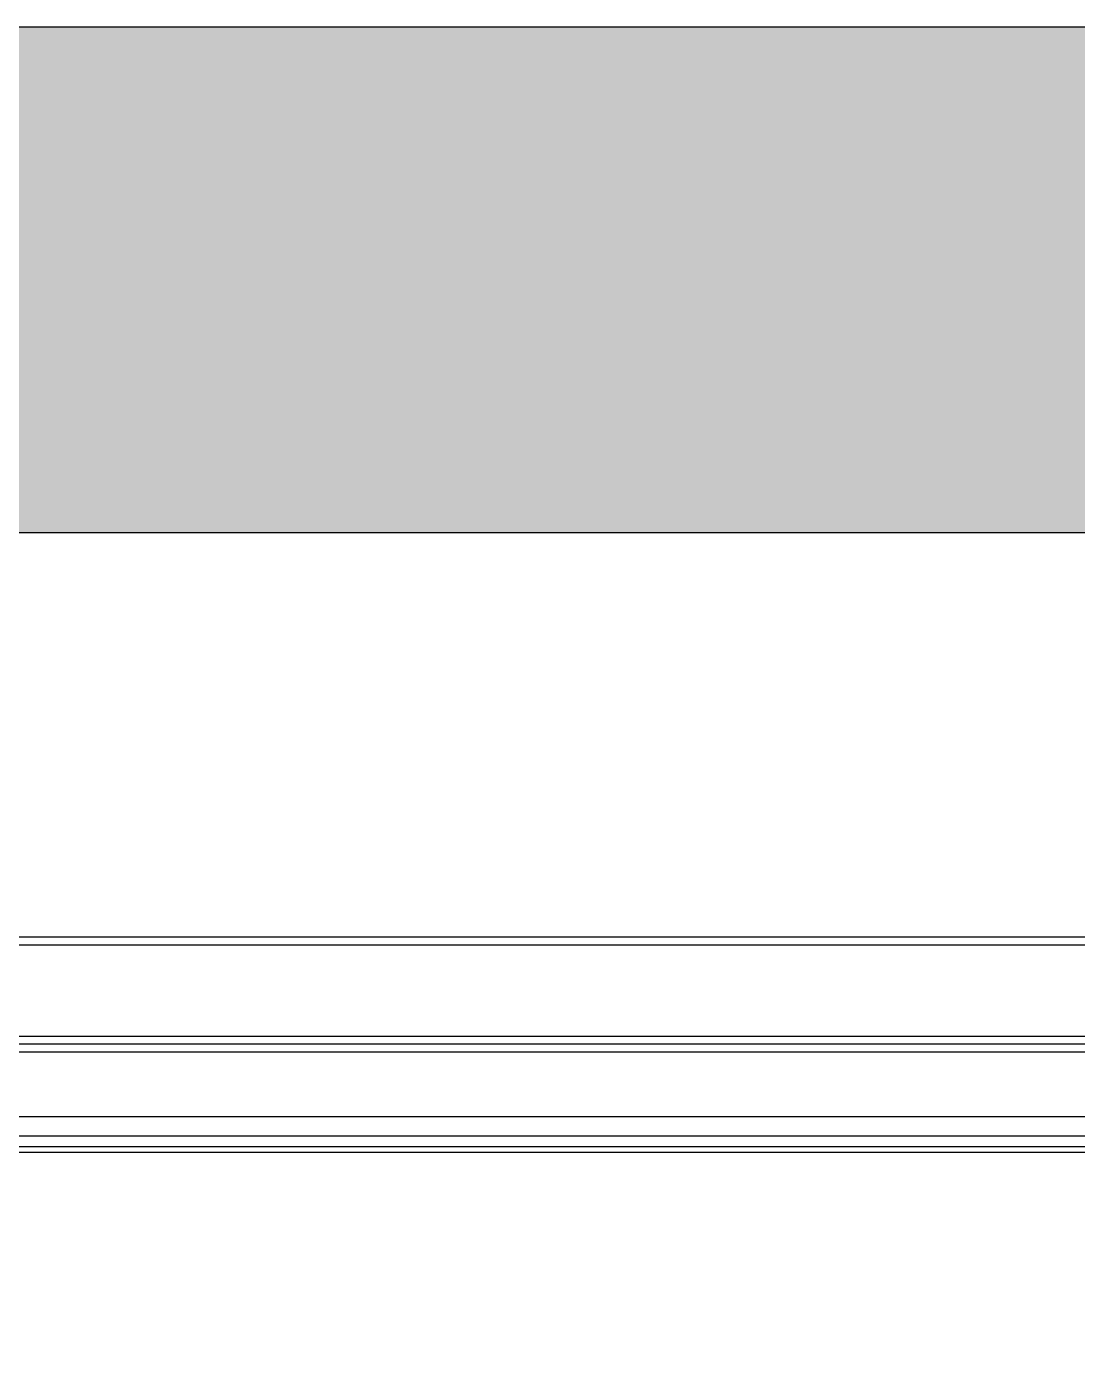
# Model space of a CAD drawing. Header units: millimetres. Extents: x 21899 to 38731, y -5425 to 3612.
# Drawn here: x 28614 to 29133, y 2951 to 3612 of the extents above; entities that cross this region are included whole.
import ezdxf

# ---------------------------------------------------------------- set-up
doc = ezdxf.new("R2010")
doc.units = ezdxf.units.MM
doc.layers.add('dwgmodels.com', color=250, linetype='Continuous')

msp = doc.modelspace()

# ---------------------------------------------------------------- hatches: boundary and pattern name
at = {"layer": 'dwgmodels.com', "true_color": 0xc7c8ca}
h = msp.add_hatch(color=9, dxfattribs=at)
h.dxf.hatch_style = 1
h.paths.add_polyline_path([(26306.15, 2951.43), (26306.15, 3612), (29628.98, 3612), (29628.98, 3362), (26556.15, 3362), (26556.15, 2951.43)])

# ---------------------------------------------------------------- linework, layer by layer
at = {"color": 7, "linetype": 'Continuous'}
for p, q in [((28545.92, 3162.5), (29461.98, 3162.5)), ((29382.98, 3109.5), (28545.92, 3109.5)), ((29461.98, 3056), (28545.92, 3056))]:
    msp.add_line(p, q, dxfattribs=at)
at = {"color": 9, "linetype": 'Continuous'}
for p, q in [((28545.92, 3158.5), (29382.98, 3158.5)), ((28545.92, 3113.5), (29382.98, 3113.5)), ((29382.98, 3105.5), (28545.92, 3105.5)), ((29382.98, 3073.7), (28545.92, 3073.7)), ((29461.98, 3064.06), (28545.92, 3064.06)), ((29461.98, 3058.86), (28545.92, 3058.86))]:
    msp.add_line(p, q, dxfattribs=at)
at = {"layer": 'dwgmodels.com', "color": 5}
msp.add_lwpolyline([(26306.15, 2951.43), (26306.15, 3612), (29628.98, 3612), (29628.98, 3362), (26556.15, 3362), (26556.15, 2951.43), (26306.15, 2951.43)], dxfattribs=at)

doc.saveas('drawing.dxf')
